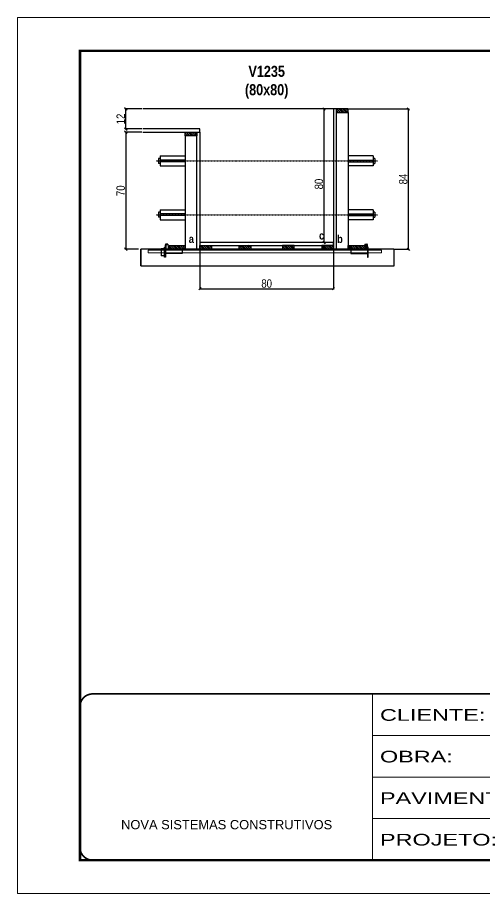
# Model space of a CAD drawing. Extents: x 3309 to 9563, y -2522 to 14608.
# Drawn here: x 8078 to 8638, y 6666 to 7716 of the extents above; entities that cross this region are included whole.
import ezdxf

# ---------------------------------------------------------------- set-up
doc = ezdxf.new("R2010")
doc.units = 0
for name, pattern in [('CONTINUO', [0]), ('DASHED', [0.75, 0.5, -0.25]), ('HIDDEN', [0.375, 0.25, -0.125])]:
    doc.linetypes.add(name, pattern=pattern)
for name, color, linetype in [('barrote', 251, 'Continuous'), ('COTA', 241, 'Continuous'), ('detalhes', 4, 'Continuous'), ('NOMENCLATURA', 7, 'Continuous'), ('Painéis', 200, 'Continuous'), ('presilha', 1, 'Continuous'), ('SARR_2.2x10', 60, 'Continuous'), ('SARR_2.2x7', 40, 'Continuous'), ('SARR_3.5x7', 81, 'Continuous'), ('TENSOR', 3, 'Continuous')]:
    doc.layers.add(name, color=color, linetype=linetype)
for name, color, linetype, lineweight in [('CONCRETO', 251, 'Continuous', 25), ('Folhas', 255, 'Continuous', 9), ('SARRAFO DE PRESSAO', 251, 'DASHED', 9), ('SCO-___-LAJ', 2, 'Continuous', 0)]:
    doc.layers.add(name, color=color, linetype=linetype, lineweight=lineweight)
doc.styles.add('ARIAL', font='arial.ttf')
doc.styles.add('COTA TECNICA 2X', font='techl___.ttf', dxfattribs={"height": 10})
doc.styles.add('TECNICA', font='techb___.ttf', dxfattribs={"height": 10})
doc.styles.add('Tecnologia', font='')
doc.styles.get('Tecnologia').set_extended_font_data('Forgotten Futurist')
doc.dimstyles.new('SECAO', dxfattribs={"dimscale": 0.333333, "dimtxt": 5, "dimasz": 9, "dimexe": 3, "dimexo": 3, "dimgap": 3, "dimtad": 1, "dimdec": 1, "dimlfac": 0.5, "dimzin": 12, "dimdsep": 46, "dimtxsty": 'COTA TECNICA 2X', "dimblk1": 'OBLIQUE', "dimblk2": 'OBLIQUE', "dimsah": 1, "dimcen": 0.9, "dimclrd": 4, "dimclre": 4, "dimclrt": 240, "dimadec": 1, "dimazin": 3, "dimtfac": 1, "dimtdec": 1, "dimtmove": 0, "dimatfit": 3, "dimfxl": 1, "dimtolj": 1, "dimtzin": 12, "dimarcsym": 0})
pattern_1 = [(135, (41579.1628, -116073.3697), (-1.122532015, -1.122532015), [])]

# ---------------------------------------------------------------- blocks, each defined once
blk = doc.blocks.new('9999999999')
at = {"color": 30, "linetype": 'CONTINUO'}
for p, q in [((98564.6, 34230.2), (98564.6, 34429.4)), ((98564.6, 34379.6), (99584, 34379.6)), ((98564.6, 34329.8), (99488, 34329.8)), ((98564.6, 34280), (99488, 34280))]:
    blk.add_line(p, q, dxfattribs=at)
at = {"color": 30, "linetype": 'CONTINUO', "const_width": 2}
blk.add_lwpolyline([(99584, 34230.2), (99584, 34414.4, 0.414214), (99569, 34429.4), (98229, 34429.4, 0.414214), (98214, 34414.4), (98214, 34245.2, 0.414214), (98229, 34230.2), (99584, 34230.2)], format="xyb", dxfattribs=at)
at = {"layer": 'Folhas'}
blk.add_lwpolyline([(98139, 34190.2), (99624, 34190.2), (99624, 35240.2), (98139, 35240.2)], close=True, dxfattribs=at)
at = {"layer": 'Folhas', "color": 30, "const_width": 3}
blk.add_lwpolyline([(98214, 34230.2), (99584, 34230.2), (99584, 35200.2), (98214, 35200.2)], close=True, dxfattribs=at)
at = {"color": 7, "linetype": 'Continuous', "ltscale": 5, "style": 'ARIAL'}
blk.add_text('NOVA SISTEMAS CONSTRUTIVOS', height=11.059, dxfattribs=at).set_placement((98263.2, 34267.2))
at = {"layer": 'Folhas', "color": 7, "style": 'Tecnologia', "width": 1.5}
for s, p in [('CLIENTE:', (98573.7, 34397.2)), ('OBRA:', (98573.7, 34347.3)), ('PAVIMENTO:', (98573.7, 34297.5)), ('PROJETO:', (98573.7, 34247.7))]:
    blk.add_text(s, height=14, dxfattribs=at).set_placement(p)
blk = doc.blocks.new('PRESILHA METÁLICA 1')
at = {"layer": 'presilha'}
for p, q in [((7.5, 10.6), (7.5, 19.9)), ((12, 21), (8.6, 21)), ((9, 11.6), (9, 18.9)), ((12, 19.5), (9.6, 19.5)), ((12, 21), (12, 19.5)), ((0, 13), (6, 13)), ((0, 13), (0, 0)), ((6, 0), (0, 0)), ((6, 15.5), (7.5, 15.5)), ((6, -2.5), (6, 15.5)), ((6, 13), (6, 0)), ((7.5, 15.5), (7.5, -2.5)), ((37.5, 4.1), (7.5, 4.1)), ((37.5, 11), (9.6, 11)), ((37.5, 11), (37.5, 4.1)), ((7.5, -2.5), (6, -2.5))]:
    blk.add_line(p, q, dxfattribs=at)
for centre, radius, start, end in [((8.6, 19.9), 1.14, 90, 180), ((9.6, 18.9), 0.57, 90, 180), ((9.6, 11.6), 0.57, 180, 270)]:
    blk.add_arc(centre, radius, start, end, dxfattribs=at)
blk = doc.blocks.new('PRESILHA METÁLICA 2')
at = {"layer": 'presilha'}
for p, q in [((-5.2, 23.5), (-5.2, 22)), ((-5.2, 23.5), (-1.9, 23.5)), ((-5.2, 22), (-2.8, 22)), ((-2.2, 14.1), (-2.2, 21.4)), ((0.8, 18), (-0.8, 18)), ((-0.8, 18), (-0.8, 0)), ((-0.8, 14.6), (-0.8, 22.4)), ((0.8, 0), (0.8, 18)), ((-30.8, 13.5), (-30.8, 6.6)), ((-30.8, 13.5), (-2.8, 13.5)), ((-30.8, 6.6), (-0.8, 6.6)), ((-0.8, 0), (0.8, 0))]:
    blk.add_line(p, q, dxfattribs=at)
for centre, radius, start, end in [((-2.8, 21.4), 0.57, 0, 90), ((-1.9, 22.4), 1.14, 0, 90), ((-2.8, 14.1), 0.57, 270, 0)]:
    blk.add_arc(centre, radius, start, end, dxfattribs=at)
blk = doc.blocks.new('_Oblique')
at = {"color": 0, "linetype": 'ByBlock', "lineweight": -2}
blk.add_line((-0.5, -0.5), (0.5, 0.5), dxfattribs=at)
blk = doc.blocks.new('*D2728')
at = {"layer": 'COTA', "color": 4, "lineweight": -2, "transparency": 16777216}
for p, q in [((8227, 7578.8), (8206.7, 7578.8)), ((8207.7, 7578.8), (8207.7, 7438.8)), ((8222.9, 7438.8), (8206.7, 7438.8))]:
    blk.add_line(p, q, dxfattribs=at)
at = {"layer": 'Defpoints', "color": 0, "transparency": 16777216}
for p in [(8228, 7578.8), (8207.7, 7438.8), (8223.9, 7438.8)]:
    blk.add_point(p, dxfattribs=at)
at = {"layer": 'COTA', "color": 4, "lineweight": -2, "transparency": 16777216, "xscale": 3, "yscale": 3, "zscale": 3}
for p, rotation in [((8207.7, 7578.8), 90), ((8207.7, 7438.8), 270)]:
    blk.add_blockref('_Oblique', p, dxfattribs=dict(at, rotation=rotation))
at = {"layer": 'COTA', "color": 240, "transparency": 16777216, "insert": (8201.6, 7508.8), "char_height": 10, "attachment_point": 5, "rotation": 90, "style": 'COTA TECNICA 2X'}
blk.add_mtext('\\A1;70', dxfattribs=at)
blk = doc.blocks.new('*D2729')
at = {"layer": 'COTA', "color": 4, "lineweight": -2, "transparency": 16777216}
for p, q in [((8475.3, 7606.8), (8547.6, 7606.8)), ((8546.6, 7606.8), (8546.6, 7438.8)), ((8530.5, 7438.8), (8547.6, 7438.8))]:
    blk.add_line(p, q, dxfattribs=at)
at = {"layer": 'Defpoints', "color": 0, "transparency": 16777216}
for p in [(8474.3, 7606.8), (8529.5, 7438.8), (8546.6, 7438.8)]:
    blk.add_point(p, dxfattribs=at)
at = {"layer": 'COTA', "color": 4, "lineweight": -2, "transparency": 16777216, "xscale": 3, "yscale": 3, "zscale": 3}
for p, rotation in [((8546.6, 7606.8), 90), ((8546.6, 7438.8), 270)]:
    blk.add_blockref('_Oblique', p, dxfattribs=dict(at, rotation=rotation))
at = {"layer": 'COTA', "color": 240, "transparency": 16777216, "insert": (8540.5, 7522.8), "char_height": 10, "attachment_point": 5, "rotation": 90, "style": 'COTA TECNICA 2X'}
blk.add_mtext('\\A1;84', dxfattribs=at)
blk = doc.blocks.new('*D2730')
at = {"layer": 'COTA', "color": 4, "lineweight": -2, "transparency": 16777216}
for p, q in [((8455.7, 7606.8), (8444.5, 7606.8)), ((8445.5, 7446.8), (8445.5, 7606.8)), ((8455.7, 7446.8), (8444.5, 7446.8))]:
    blk.add_line(p, q, dxfattribs=at)
at = {"layer": 'Defpoints', "color": 0, "transparency": 16777216}
for p in [(8445.5, 7606.8), (8456.7, 7606.8), (8456.7, 7446.8)]:
    blk.add_point(p, dxfattribs=at)
at = {"layer": 'COTA', "color": 4, "lineweight": -2, "transparency": 16777216, "xscale": 3, "yscale": 3, "zscale": 3}
for p, rotation in [((8445.5, 7606.8), 90), ((8445.5, 7446.8), 270)]:
    blk.add_blockref('_Oblique', p, dxfattribs=dict(at, rotation=rotation))
at = {"layer": 'COTA', "color": 240, "transparency": 16777216, "insert": (8439.4, 7516.8), "char_height": 10, "attachment_point": 5, "rotation": 90, "style": 'COTA TECNICA 2X'}
blk.add_mtext('\\A1;80', dxfattribs=at)
blk = doc.blocks.new('*D2736')
at = {"layer": 'COTA', "color": 4, "lineweight": -2, "transparency": 16777216}
for p, q in [((8227, 7606.8), (8206.7, 7606.8)), ((8207.7, 7582.8), (8207.7, 7606.8)), ((8227, 7582.8), (8206.7, 7582.8))]:
    blk.add_line(p, q, dxfattribs=at)
at = {"layer": 'Defpoints', "color": 0, "transparency": 16777216}
for p in [(8207.7, 7606.8), (8228, 7606.8), (8228, 7582.8)]:
    blk.add_point(p, dxfattribs=at)
at = {"layer": 'COTA', "color": 4, "lineweight": -2, "transparency": 16777216, "xscale": 3, "yscale": 3, "zscale": 3}
for p, rotation in [((8207.7, 7606.8), 90), ((8207.7, 7582.8), 270)]:
    blk.add_blockref('_Oblique', p, dxfattribs=dict(at, rotation=rotation))
at = {"layer": 'COTA', "color": 240, "transparency": 16777216, "insert": (8201.6, 7594.8), "char_height": 10, "attachment_point": 5, "rotation": 90, "style": 'COTA TECNICA 2X'}
blk.add_mtext('\\A1;12', dxfattribs=at)
blk = doc.blocks.new('*D2737')
at = {"layer": 'COTA', "color": 4, "lineweight": -2, "transparency": 16777216}
for p, q in [((8296.7, 7437.8), (8296.7, 7390.3)), ((8456.7, 7437.8), (8456.7, 7390.3)), ((8296.7, 7391.3), (8456.7, 7391.3))]:
    blk.add_line(p, q, dxfattribs=at)
at = {"layer": 'Defpoints', "color": 0, "transparency": 16777216}
for p in [(8296.7, 7438.8), (8456.7, 7438.8), (8456.7, 7391.3)]:
    blk.add_point(p, dxfattribs=at)
at = {"layer": 'COTA', "color": 4, "lineweight": -2, "transparency": 16777216, "xscale": 3, "yscale": 3, "zscale": 3, "rotation": 180}
blk.add_blockref('_Oblique', (8296.7, 7391.3), dxfattribs=at)
at = {"layer": 'COTA', "color": 4, "lineweight": -2, "transparency": 16777216, "xscale": 3, "yscale": 3, "zscale": 3}
blk.add_blockref('_Oblique', (8456.7, 7391.3), dxfattribs=at)
at = {"layer": 'COTA', "color": 240, "transparency": 16777216, "insert": (8376.7, 7397.5), "char_height": 10, "attachment_point": 5, "style": 'COTA TECNICA 2X'}
blk.add_mtext('\\A1;80', dxfattribs=at)

msp = doc.modelspace()

# ---------------------------------------------------------------- hatches: boundary and pattern name
at = {"layer": 'SARR_2.2x10'}
h = msp.add_hatch(dxfattribs=at)
h.set_pattern_fill('ANSI31', color=256, scale=0.5, angle=90)
h.set_pattern_definition([(135, (41452.6619, -116073.3697), (-1.122532015, -1.122532015), [])])
h.paths.add_polyline_path([(8259.12, 7443.2), (8259.12, 7438.8), (8279.12, 7438.8), (8279.12, 7443.2)])
h = msp.add_hatch(dxfattribs=at)
h.set_pattern_fill('ANSI31', color=256, scale=0.5, angle=90)
h.set_pattern_definition([(135, (41667.8619, -116073.3697), (-1.122532015, -1.122532015), [])])
h.paths.add_polyline_path([(8474.32, 7443.2), (8474.32, 7438.8), (8494.32, 7438.8), (8494.32, 7443.2)])
at = {"layer": 'SARR_2.2x7'}
h = msp.add_hatch(dxfattribs=at)
h.set_pattern_fill('ANSI31', color=256, scale=0.5, angle=90)
h.set_pattern_definition([(135, (41568.6619, -115909.7697), (-1.122532015, -1.122532015), [])])
h.paths.add_polyline_path([(8460.32, 7606.8), (8460.32, 7602.4), (8474.32, 7602.4), (8474.32, 7606.8)])
h = msp.add_hatch(dxfattribs=at)
h.set_pattern_fill('ANSI31', color=256, scale=0.5, angle=90)
h.set_pattern_definition([(135, (41466.6619, -115937.7697), (-1.122532015, -1.122532015), [])])
h.paths.add_polyline_path([(8293.12, 7578.8), (8293.12, 7574.4), (8279.12, 7574.4), (8279.12, 7578.8)])
h = msp.add_hatch(dxfattribs=at)
h.set_pattern_fill('ANSI31', color=256, scale=0.5, angle=90)
h.set_pattern_definition([(135, (41532.2619, -116073.3697), (-1.122532015, -1.122532015), [])])
h.paths.add_polyline_path([(8310.72, 7438.8), (8310.72, 7443.2), (8296.72, 7443.2), (8296.72, 7438.8)])
h = msp.add_hatch(dxfattribs=at)
h.set_pattern_fill('ANSI31', color=256, scale=0.5, angle=90)
h.set_pattern_definition(pattern_1)
h.paths.add_polyline_path([(8357.62, 7438.8), (8357.62, 7443.2), (8343.62, 7443.2), (8343.62, 7438.8)])
h = msp.add_hatch(dxfattribs=at)
h.set_pattern_fill('ANSI31', color=256, scale=0.5, angle=90)
h.set_pattern_definition(pattern_1)
h.paths.add_polyline_path([(8395.82, 7438.8), (8395.82, 7443.2), (8409.82, 7443.2), (8409.82, 7438.8)])
h = msp.add_hatch(dxfattribs=at)
h.set_pattern_fill('ANSI31', color=256, scale=0.5, angle=90)
h.set_pattern_definition([(135, (41654.2619, -116073.3697), (-1.122532015, -1.122532015), [])])
h.paths.add_polyline_path([(8442.72, 7443.2), (8442.72, 7438.8), (8456.72, 7438.8), (8456.72, 7443.2)])

# ---------------------------------------------------------------- linework, layer by layer
at = {"ltscale": 3}
for p, q in [((8249.12, 7550.56), (8249.12, 7538.56)), ((8249.12, 7550.56), (8279.12, 7550.56)), ((8504.32, 7550.56), (8474.32, 7550.56)), ((8504.32, 7550.56), (8504.32, 7538.56)), ((8247.12, 7547.56), (8247.12, 7541.56)), ((8249.12, 7547.56), (8247.12, 7547.56)), ((8249.12, 7541.56), (8247.12, 7541.56)), ((8279.12, 7545.56), (8249.12, 7545.56)), ((8279.12, 7543.56), (8249.12, 7543.56)), ((8474.32, 7545.56), (8504.32, 7545.56)), ((8474.32, 7543.56), (8504.32, 7543.56)), ((8506.32, 7547.56), (8504.32, 7547.56)), ((8504.32, 7541.56), (8506.32, 7541.56)), ((8506.32, 7547.56), (8506.32, 7541.56)), ((8249.12, 7538.56), (8279.12, 7538.56)), ((8504.32, 7538.56), (8474.32, 7538.56)), ((8247.12, 7482.97), (8247.12, 7476.97)), ((8249.12, 7482.97), (8247.12, 7482.97)), ((8249.12, 7476.97), (8247.12, 7476.97)), ((8249.12, 7485.97), (8249.12, 7473.97)), ((8249.12, 7485.97), (8279.12, 7485.97)), ((8279.12, 7480.97), (8249.12, 7480.97)), ((8279.12, 7478.97), (8249.12, 7478.97)), ((8504.32, 7485.97), (8474.32, 7485.97)), ((8474.32, 7480.97), (8504.32, 7480.97)), ((8474.32, 7478.97), (8504.32, 7478.97)), ((8504.32, 7485.97), (8504.32, 7473.97)), ((8506.32, 7482.97), (8504.32, 7482.97)), ((8504.32, 7476.97), (8506.32, 7476.97)), ((8506.32, 7482.97), (8506.32, 7476.97)), ((8249.12, 7473.97), (8279.12, 7473.97)), ((8504.32, 7473.97), (8474.32, 7473.97))]:
    msp.add_line(p, q, dxfattribs=at)
at = {"layer": 'barrote'}
msp.add_lwpolyline([(8225.67, 7418.8), (8529.58, 7418.8), (8529.58, 7438.8), (8225.67, 7438.8)], close=True, dxfattribs=at)
at = {"layer": 'CONCRETO', "linetype": 'Continuous'}
msp.add_line((8456.72, 7606.8), (8228.02, 7606.8), dxfattribs=at)
at = {"layer": 'detalhes', "color": 250}
msp.add_line((8225.67, 7418.8), (8225.67, 7438.8), dxfattribs=at)
at = {"layer": 'Painéis', "linetype": 'Continuous'}
for points in [[(8460.32, 7438.8), (8460.32, 7606.8), (8456.72, 7606.8), (8456.72, 7438.8)], [(8293.12, 7438.8), (8293.12, 7578.8), (8296.72, 7578.8), (8296.72, 7438.8)], [(8456.72, 7446.8), (8296.72, 7446.8), (8296.72, 7443.2), (8456.72, 7443.2)]]:
    msp.add_lwpolyline(points, close=True, dxfattribs=at)
at = {"layer": 'Painéis', "linetype": 'Continuous', "elevation": 0}
msp.add_lwpolyline([(8228.02, 7578.8), (8296.72, 7578.8), (8296.72, 7582.8), (8228.02, 7582.8)], dxfattribs=at)
at = {"layer": 'SARR_2.2x10'}
for points in [[(8259.12, 7443.2), (8279.12, 7443.2), (8279.12, 7438.8), (8259.12, 7438.8)], [(8474.32, 7443.2), (8494.32, 7443.2), (8494.32, 7438.8), (8474.32, 7438.8)]]:
    msp.add_lwpolyline(points, close=True, dxfattribs=at)
at = {"layer": 'SARR_2.2x7', "elevation": 0}
for points in [[(8474.32, 7606.8), (8460.32, 7606.8), (8460.32, 7602.4), (8474.32, 7602.4)], [(8279.12, 7578.8), (8293.12, 7578.8), (8293.12, 7574.4), (8279.12, 7574.4)]]:
    msp.add_lwpolyline(points, close=True, dxfattribs=at)
at = {"layer": 'SARR_2.2x7'}
for points in [[(8296.72, 7443.2), (8310.72, 7443.2), (8310.72, 7438.8), (8296.72, 7438.8)], [(8343.62, 7443.2), (8357.62, 7443.2), (8357.62, 7438.8), (8343.62, 7438.8)], [(8409.82, 7443.2), (8395.82, 7443.2), (8395.82, 7438.8), (8409.82, 7438.8)], [(8456.72, 7443.2), (8442.72, 7443.2), (8442.72, 7438.8), (8456.72, 7438.8)]]:
    msp.add_lwpolyline(points, close=True, dxfattribs=at)
at = {"layer": 'SARR_3.5x7'}
for points in [[(8460.32, 7602.4), (8474.32, 7602.4), (8474.32, 7438.8), (8460.32, 7438.8)], [(8293.12, 7574.4), (8279.12, 7574.4), (8279.12, 7438.8), (8293.12, 7438.8)]]:
    msp.add_lwpolyline(points, close=True, dxfattribs=at)
at = {"layer": 'SCO-___-LAJ', "color": 1}
msp.add_lwpolyline([(8234.67, 7437.47), (8514.51, 7437.47), (8514.51, 7434.27), (8234.67, 7434.27)], close=True, dxfattribs=at)
at = {"layer": 'TENSOR', "linetype": 'HIDDEN', "ltscale": 0.5}
for p, q in [((8244.12, 7544.56), (8509.63, 7544.56)), ((8244.12, 7479.97), (8509.63, 7479.97))]:
    msp.add_line(p, q, dxfattribs=at)

# ---------------------------------------------------------------- block references
at = {"layer": 'presilha', "xscale": 0.6666666666666666, "yscale": 0.6666666666666666, "zscale": 0.6666666666666666}
for name, p in [('PRESILHA METÁLICA 1', (8250.26, 7430.83)), ('PRESILHA METÁLICA 2', (8498, 7429.17))]:
    msp.add_blockref(name, p, dxfattribs=at)
at = {"layer": 'SARRAFO DE PRESSAO', "color": 6, "linetype": 'ByBlock'}
msp.add_blockref('9999999999', (-90061.11, -27523.8), dxfattribs=at)

# ---------------------------------------------------------------- texts
at = {"layer": 'detalhes', "style": 'TECNICA'}
for s, p in [('c', (8439.54, 7450.27)), ('b', (8461.22, 7446.15)), ('a', (8283.25, 7446.16))]:
    msp.add_text(s, height=9.6, dxfattribs=at).set_placement(p)
at = {"layer": 'NOMENCLATURA', "insert": (8376.72, 7658.5), "char_height": 13.2, "attachment_point": 2, "style": 'TECNICA'}
msp.add_mtext_dynamic_manual_height_columns('V1235\\P(80x80)', width=300.2766, gutter_width=1, heights=[0], dxfattribs=at)

# ---------------------------------------------------------------- dimensions: what is measured, and where the dimension line sits
at = {"layer": 'COTA'}
for base, p1, p2, picture, middle in [((8207.68, 7606.8), (8228.02, 7582.8), (8228.02, 7606.8), '*D2736', (8201.62, 7594.8)), ((8546.64, 7438.8, 0), (8474.32, 7606.8), (8529.54, 7438.8, 0), '*D2729', (8540.55, 7522.8, 0)), ((8207.68, 7438.8, 0), (8228.02, 7578.8), (8223.91, 7438.8, 0), '*D2728', (8201.57, 7508.8, 0))]:
    dim = msp.add_linear_dim(base=base, p1=p1, p2=p2, angle=90, dimstyle='SECAO', dxfattribs=at)
    dim.commit()
    dim.dimension.update_dxf_attribs({"geometry": picture, "text_midpoint": middle})
dim = msp.add_linear_dim(base=(8445.55, 7606.8), p1=(8456.72, 7446.8), p2=(8456.72, 7606.8), angle=90, dimstyle='SECAO', dxfattribs=at)
dim.commit()
dim.dimension.update_dxf_attribs({"geometry": '*D2730', "text_midpoint": (8445.55, 7516.8), "dimtype": 160})
dim = msp.add_linear_dim(base=(8456.72, 7391.33), p1=(8296.72, 7438.8), p2=(8456.72, 7438.8), dimstyle='SECAO', dxfattribs=at)
dim.commit()
dim.dimension.update_dxf_attribs({"geometry": '*D2737', "text_midpoint": (8376.72, 7397.45)})

doc.saveas('drawing.dxf')
